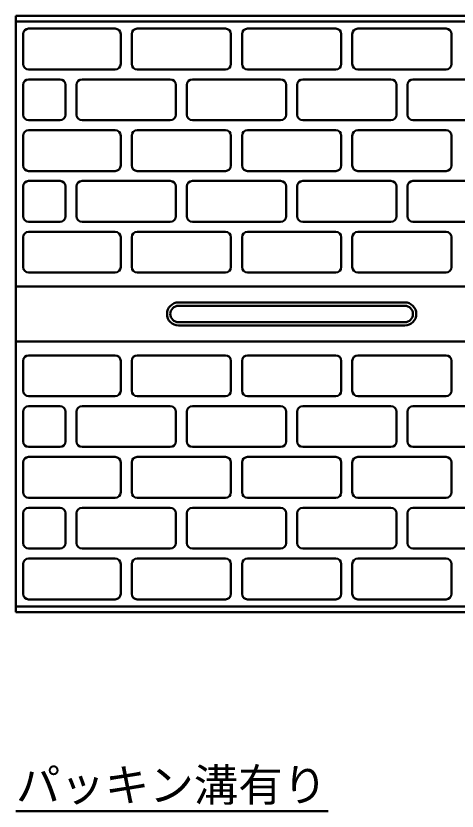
# Model space of a CAD drawing. Units: millimetres, scale not verified. Extents: x -2102 to 2102, y -1485 to 1485.
# Drawn here: x -165 to 235, y 397 to 1117 of the extents above; entities that cross this region are included whole.
import ezdxf
from ezdxf.enums import TextEntityAlignment as Align

# ---------------------------------------------------------------- set-up
doc = ezdxf.new("R2010")
doc.units = ezdxf.units.MM
doc.header["$LTSCALE"] = 5
doc.layers.add('0-0_V-nasSTD', color=7, linetype='Continuous', lineweight=35)
doc.layers.add('0-1_0', color=7, linetype='Continuous', lineweight=50)
doc.styles.add('ＭＳ ゴシック', font='')
doc.styles.get('ＭＳ ゴシック').set_extended_font_data('MS Gothic')

msp = doc.modelspace()

# ---------------------------------------------------------------- linework, layer by layer
at = {"layer": '0-1_0'}
for p, q in [((-164.724, 1116.857), (-164.724, 576.857)), ((1835.276, 1116.857), (-164.724, 1116.857)), ((-164.724, 1111.857), (835.276, 1111.857)), ((-153.224, 1105.357), (-74.724, 1105.357)), ((-54.724, 1105.357), (25.276, 1105.357)), ((45.276, 1105.357), (125.276, 1105.357)), ((145.276, 1105.357), (225.276, 1105.357)), ((-158.224, 1073.357), (-158.224, 1100.357)), ((-69.724, 1100.357), (-69.724, 1073.357)), ((-59.724, 1073.357), (-59.724, 1100.357)), ((30.276, 1100.357), (30.276, 1073.357)), ((40.276, 1073.357), (40.276, 1100.357)), ((130.276, 1100.357), (130.276, 1073.357)), ((140.276, 1073.357), (140.276, 1100.357)), ((230.276, 1100.357), (230.276, 1073.357)), ((-74.724, 1068.357), (-153.224, 1068.357)), ((25.276, 1068.357), (-54.724, 1068.357)), ((125.276, 1068.357), (45.276, 1068.357)), ((225.276, 1068.357), (145.276, 1068.357)), ((-153.224, 1059.357), (-124.724, 1059.357)), ((-104.724, 1059.357), (-24.724, 1059.357)), ((-4.724, 1059.357), (75.276, 1059.357)), ((95.276, 1059.357), (175.276, 1059.357)), ((195.276, 1059.357), (275.276, 1059.357)), ((-158.224, 1027.357), (-158.224, 1054.357)), ((-119.724, 1054.357), (-119.724, 1027.357)), ((-109.724, 1027.357), (-109.724, 1054.357)), ((-19.724, 1054.357), (-19.724, 1027.357)), ((-9.724, 1027.357), (-9.724, 1054.357)), ((80.276, 1054.357), (80.276, 1027.357)), ((90.276, 1027.357), (90.276, 1054.357)), ((180.276, 1054.357), (180.276, 1027.357)), ((190.276, 1027.357), (190.276, 1054.357)), ((-124.724, 1022.357), (-153.224, 1022.357)), ((-24.724, 1022.357), (-104.724, 1022.357)), ((75.276, 1022.357), (-4.724, 1022.357)), ((175.276, 1022.357), (95.276, 1022.357)), ((275.276, 1022.357), (195.276, 1022.357)), ((-153.224, 1013.357), (-74.724, 1013.357)), ((-54.724, 1013.357), (25.276, 1013.357)), ((45.276, 1013.357), (125.276, 1013.357)), ((145.276, 1013.357), (225.276, 1013.357)), ((-158.224, 981.357), (-158.224, 1008.357)), ((-69.724, 1008.357), (-69.724, 981.357)), ((-59.724, 981.357), (-59.724, 1008.357)), ((30.276, 1008.357), (30.276, 981.357)), ((40.276, 981.357), (40.276, 1008.357)), ((130.276, 1008.357), (130.276, 981.357)), ((140.276, 981.357), (140.276, 1008.357)), ((230.276, 1008.357), (230.276, 981.357)), ((-74.724, 976.357), (-153.224, 976.357)), ((25.276, 976.357), (-54.724, 976.357)), ((125.276, 976.357), (45.276, 976.357)), ((225.276, 976.357), (145.276, 976.357)), ((-153.224, 967.357), (-124.724, 967.357)), ((-104.724, 967.357), (-24.724, 967.357)), ((-4.724, 967.357), (75.276, 967.357)), ((95.276, 967.357), (175.276, 967.357)), ((195.276, 967.357), (275.276, 967.357)), ((-158.224, 935.357), (-158.224, 962.357)), ((-119.724, 962.357), (-119.724, 935.357)), ((-109.724, 935.357), (-109.724, 962.357)), ((-19.724, 962.357), (-19.724, 935.357)), ((-9.724, 935.357), (-9.724, 962.357)), ((80.276, 962.357), (80.276, 935.357)), ((90.276, 935.357), (90.276, 962.357)), ((180.276, 962.357), (180.276, 935.357)), ((190.276, 935.357), (190.276, 962.357)), ((-124.724, 930.357), (-153.224, 930.357)), ((-24.724, 930.357), (-104.724, 930.357)), ((75.276, 930.357), (-4.724, 930.357)), ((175.276, 930.357), (95.276, 930.357)), ((275.276, 930.357), (195.276, 930.357)), ((-158.224, 916.357), (-158.224, 889.357)), ((-74.724, 921.357), (-153.224, 921.357)), ((-69.724, 889.357), (-69.724, 916.357)), ((-59.724, 916.357), (-59.724, 889.357)), ((25.276, 921.357), (-54.724, 921.357)), ((30.276, 889.357), (30.276, 916.357)), ((40.276, 916.357), (40.276, 889.357)), ((125.276, 921.357), (45.276, 921.357)), ((130.276, 889.357), (130.276, 916.357)), ((140.276, 916.357), (140.276, 889.357)), ((225.276, 921.357), (145.276, 921.357)), ((230.276, 889.357), (230.276, 916.357)), ((-153.224, 884.357), (-74.724, 884.357)), ((-54.724, 884.357), (25.276, 884.357)), ((45.276, 884.357), (125.276, 884.357)), ((145.276, 884.357), (225.276, 884.357)), ((-164.724, 871.857), (835.276, 871.857)), ((-17.224, 857.357), (187.776, 857.357)), ((-17.224, 854.357), (187.776, 854.357)), ((-17.224, 839.357), (187.776, 839.357)), ((-17.224, 836.357), (187.776, 836.357)), ((-164.724, 821.857), (835.276, 821.857)), ((-153.224, 809.357), (-74.724, 809.357)), ((-54.724, 809.357), (25.276, 809.357)), ((45.276, 809.357), (125.276, 809.357)), ((145.276, 809.357), (225.276, 809.357)), ((-158.224, 777.357), (-158.224, 804.357)), ((-69.724, 804.357), (-69.724, 777.357)), ((-59.724, 777.357), (-59.724, 804.357)), ((30.276, 804.357), (30.276, 777.357)), ((40.276, 777.357), (40.276, 804.357)), ((130.276, 804.357), (130.276, 777.357)), ((140.276, 777.357), (140.276, 804.357)), ((230.276, 804.357), (230.276, 777.357)), ((-74.724, 772.357), (-153.224, 772.357)), ((25.276, 772.357), (-54.724, 772.357)), ((125.276, 772.357), (45.276, 772.357)), ((225.276, 772.357), (145.276, 772.357)), ((-158.224, 758.357), (-158.224, 731.357)), ((-124.724, 763.357), (-153.224, 763.357)), ((-119.724, 731.357), (-119.724, 758.357)), ((-109.724, 758.357), (-109.724, 731.357)), ((-24.724, 763.357), (-104.724, 763.357)), ((-19.724, 731.357), (-19.724, 758.357)), ((-9.724, 758.357), (-9.724, 731.357)), ((75.276, 763.357), (-4.724, 763.357)), ((80.276, 731.357), (80.276, 758.357)), ((90.276, 758.357), (90.276, 731.357)), ((175.276, 763.357), (95.276, 763.357)), ((180.276, 731.357), (180.276, 758.357)), ((190.276, 758.357), (190.276, 731.357)), ((275.276, 763.357), (195.276, 763.357)), ((-153.224, 726.357), (-124.724, 726.357)), ((-104.724, 726.357), (-24.724, 726.357)), ((-4.724, 726.357), (75.276, 726.357)), ((95.276, 726.357), (175.276, 726.357)), ((195.276, 726.357), (275.276, 726.357)), ((-74.724, 717.357), (-153.224, 717.357)), ((25.276, 717.357), (-54.724, 717.357)), ((125.276, 717.357), (45.276, 717.357)), ((225.276, 717.357), (145.276, 717.357)), ((-158.224, 712.357), (-158.224, 685.357)), ((-69.724, 685.357), (-69.724, 712.357)), ((-59.724, 712.357), (-59.724, 685.357)), ((30.276, 685.357), (30.276, 712.357)), ((40.276, 712.357), (40.276, 685.357)), ((130.276, 685.357), (130.276, 712.357)), ((140.276, 712.357), (140.276, 685.357)), ((230.276, 685.357), (230.276, 712.357)), ((-153.224, 680.357), (-74.724, 680.357)), ((-54.724, 680.357), (25.276, 680.357)), ((45.276, 680.357), (125.276, 680.357)), ((145.276, 680.357), (225.276, 680.357)), ((-124.724, 671.357), (-153.224, 671.357)), ((-24.724, 671.357), (-104.724, 671.357)), ((75.276, 671.357), (-4.724, 671.357)), ((175.276, 671.357), (95.276, 671.357)), ((275.276, 671.357), (195.276, 671.357)), ((-158.224, 666.357), (-158.224, 639.357)), ((-119.724, 639.357), (-119.724, 666.357)), ((-109.724, 666.357), (-109.724, 639.357)), ((-19.724, 639.357), (-19.724, 666.357)), ((-9.724, 666.357), (-9.724, 639.357)), ((80.276, 639.357), (80.276, 666.357)), ((90.276, 666.357), (90.276, 639.357)), ((180.276, 639.357), (180.276, 666.357)), ((190.276, 666.357), (190.276, 639.357)), ((-153.224, 634.357), (-124.724, 634.357)), ((-104.724, 634.357), (-24.724, 634.357)), ((-4.724, 634.357), (75.276, 634.357)), ((95.276, 634.357), (175.276, 634.357)), ((195.276, 634.357), (275.276, 634.357)), ((-158.224, 620.357), (-158.224, 593.357)), ((-74.724, 625.357), (-153.224, 625.357)), ((-69.724, 593.357), (-69.724, 620.357)), ((-59.724, 620.357), (-59.724, 593.357)), ((25.276, 625.357), (-54.724, 625.357)), ((30.276, 593.357), (30.276, 620.357)), ((40.276, 620.357), (40.276, 593.357)), ((125.276, 625.357), (45.276, 625.357)), ((130.276, 593.357), (130.276, 620.357)), ((140.276, 620.357), (140.276, 593.357)), ((225.276, 625.357), (145.276, 625.357)), ((230.276, 593.357), (230.276, 620.357)), ((-153.224, 588.357), (-74.724, 588.357)), ((-54.724, 588.357), (25.276, 588.357)), ((45.276, 588.357), (125.276, 588.357)), ((145.276, 588.357), (225.276, 588.357)), ((-164.724, 581.857), (835.276, 581.857)), ((-164.724, 576.857), (1835.276, 576.857)), ((-164.724, 396.547), (118.484, 396.547))]:
    msp.add_line(p, q, dxfattribs=at)
for centre, radius, start, end in [((-153.224, 1100.357), 5, 90, 180), ((-74.724, 1100.357), 5, 0, 90), ((-54.724, 1100.357), 5, 90, 180), ((25.276, 1100.357), 5, 0, 90), ((45.276, 1100.357), 5, 90, 180), ((125.276, 1100.357), 5, 0, 90), ((145.276, 1100.357), 5, 90, 180), ((225.276, 1100.357), 5, 0, 90), ((-153.224, 1073.357), 5, 180, 270), ((-74.724, 1073.357), 5, 270, 0), ((-54.724, 1073.357), 5, 180, 270), ((25.276, 1073.357), 5, 270, 0), ((45.276, 1073.357), 5, 180, 270), ((125.276, 1073.357), 5, 270, 0), ((145.276, 1073.357), 5, 180, 270), ((225.276, 1073.357), 5, 270, 0), ((-153.224, 1054.357), 5, 90, 180), ((-124.724, 1054.357), 5, 0, 90), ((-104.724, 1054.357), 5, 90, 180), ((-24.724, 1054.357), 5, 0, 90), ((-4.724, 1054.357), 5, 90, 180), ((75.276, 1054.357), 5, 0, 90), ((95.276, 1054.357), 5, 90, 180), ((175.276, 1054.357), 5, 0, 90), ((195.276, 1054.357), 5, 90, 180), ((-153.224, 1027.357), 5, 180, 270), ((-124.724, 1027.357), 5, 270, 0), ((-104.724, 1027.357), 5, 180, 270), ((-24.724, 1027.357), 5, 270, 0), ((-4.724, 1027.357), 5, 180, 270), ((75.276, 1027.357), 5, 270, 0), ((95.276, 1027.357), 5, 180, 270), ((175.276, 1027.357), 5, 270, 0), ((195.276, 1027.357), 5, 180, 270), ((-153.224, 1008.357), 5, 90, 180), ((-74.724, 1008.357), 5, 0, 90), ((-54.724, 1008.357), 5, 90, 180), ((25.276, 1008.357), 5, 0, 90), ((45.276, 1008.357), 5, 90, 180), ((125.276, 1008.357), 5, 0, 90), ((145.276, 1008.357), 5, 90, 180), ((225.276, 1008.357), 5, 0, 90), ((-153.224, 981.357), 5, 180, 270), ((-74.724, 981.357), 5, 270, 0), ((-54.724, 981.357), 5, 180, 270), ((25.276, 981.357), 5, 270, 0), ((45.276, 981.357), 5, 180, 270), ((125.276, 981.357), 5, 270, 0), ((145.276, 981.357), 5, 180, 270), ((225.276, 981.357), 5, 270, 0), ((-153.224, 962.357), 5, 90, 180), ((-124.724, 962.357), 5, 0, 90), ((-104.724, 962.357), 5, 90, 180), ((-24.724, 962.357), 5, 0, 90), ((-4.724, 962.357), 5, 90, 180), ((75.276, 962.357), 5, 0, 90), ((95.276, 962.357), 5, 90, 180), ((175.276, 962.357), 5, 0, 90), ((195.276, 962.357), 5, 90, 180), ((-153.224, 935.357), 5, 180, 270), ((-124.724, 935.357), 5, 270, 0), ((-104.724, 935.357), 5, 180, 270), ((-24.724, 935.357), 5, 270, 0), ((-4.724, 935.357), 5, 180, 270), ((75.276, 935.357), 5, 270, 0), ((95.276, 935.357), 5, 180, 270), ((175.276, 935.357), 5, 270, 0), ((195.276, 935.357), 5, 180, 270), ((-153.224, 916.357), 5, 90, 180), ((-74.724, 916.357), 5, 0, 90), ((-54.724, 916.357), 5, 90, 180), ((25.276, 916.357), 5, 0, 90), ((45.276, 916.357), 5, 90, 180), ((125.276, 916.357), 5, 0, 90), ((145.276, 916.357), 5, 90, 180), ((225.276, 916.357), 5, 0, 90), ((-153.224, 889.357), 5, 180, 270), ((-74.724, 889.357), 5, 270, 0), ((-54.724, 889.357), 5, 180, 270), ((25.276, 889.357), 5, 270, 0), ((45.276, 889.357), 5, 180, 270), ((125.276, 889.357), 5, 270, 0), ((145.276, 889.357), 5, 180, 270), ((225.276, 889.357), 5, 270, 0), ((-17.224, 846.857), 10.5, 90, 270), ((187.776, 846.857), 10.5, 270, 90), ((-17.224, 846.857), 7.5, 90, 270), ((187.776, 846.857), 7.5, 270, 90), ((-153.224, 804.357), 5, 90, 180), ((-74.724, 804.357), 5, 0, 90), ((-54.724, 804.357), 5, 90, 180), ((25.276, 804.357), 5, 0, 90), ((45.276, 804.357), 5, 90, 180), ((125.276, 804.357), 5, 0, 90), ((145.276, 804.357), 5, 90, 180), ((225.276, 804.357), 5, 0, 90), ((-153.224, 777.357), 5, 180, 270), ((-74.724, 777.357), 5, 270, 0), ((-54.724, 777.357), 5, 180, 270), ((25.276, 777.357), 5, 270, 0), ((45.276, 777.357), 5, 180, 270), ((125.276, 777.357), 5, 270, 0), ((145.276, 777.357), 5, 180, 270), ((225.276, 777.357), 5, 270, 0), ((-153.224, 758.357), 5, 90, 180), ((-124.724, 758.357), 5, 0, 90), ((-104.724, 758.357), 5, 90, 180), ((-24.724, 758.357), 5, 0, 90), ((-4.724, 758.357), 5, 90, 180), ((75.276, 758.357), 5, 0, 90), ((95.276, 758.357), 5, 90, 180), ((175.276, 758.357), 5, 0, 90), ((195.276, 758.357), 5, 90, 180), ((-153.224, 731.357), 5, 180, 270), ((-124.724, 731.357), 5, 270, 0), ((-104.724, 731.357), 5, 180, 270), ((-24.724, 731.357), 5, 270, 0), ((-4.724, 731.357), 5, 180, 270), ((75.276, 731.357), 5, 270, 0), ((95.276, 731.357), 5, 180, 270), ((175.276, 731.357), 5, 270, 0), ((195.276, 731.357), 5, 180, 270), ((-153.224, 712.357), 5, 90, 180), ((-74.724, 712.357), 5, 0, 90), ((-54.724, 712.357), 5, 90, 180), ((25.276, 712.357), 5, 0, 90), ((45.276, 712.357), 5, 90, 180), ((125.276, 712.357), 5, 0, 90), ((145.276, 712.357), 5, 90, 180), ((225.276, 712.357), 5, 0, 90), ((-153.224, 685.357), 5, 180, 270), ((-74.724, 685.357), 5, 270, 0), ((-54.724, 685.357), 5, 180, 270), ((25.276, 685.357), 5, 270, 0), ((45.276, 685.357), 5, 180, 270), ((125.276, 685.357), 5, 270, 0), ((145.276, 685.357), 5, 180, 270), ((225.276, 685.357), 5, 270, 0), ((-153.224, 666.357), 5, 90, 180), ((-124.724, 666.357), 5, 0, 90), ((-104.724, 666.357), 5, 90, 180), ((-24.724, 666.357), 5, 0, 90), ((-4.724, 666.357), 5, 90, 180), ((75.276, 666.357), 5, 0, 90), ((95.276, 666.357), 5, 90, 180), ((175.276, 666.357), 5, 0, 90), ((195.276, 666.357), 5, 90, 180), ((-153.224, 639.357), 5, 180, 270), ((-124.724, 639.357), 5, 270, 0), ((-104.724, 639.357), 5, 180, 270), ((-24.724, 639.357), 5, 270, 0), ((-4.724, 639.357), 5, 180, 270), ((75.276, 639.357), 5, 270, 0), ((95.276, 639.357), 5, 180, 270), ((175.276, 639.357), 5, 270, 0), ((195.276, 639.357), 5, 180, 270), ((-153.224, 620.357), 5, 90, 180), ((-74.724, 620.357), 5, 0, 90), ((-54.724, 620.357), 5, 90, 180), ((25.276, 620.357), 5, 0, 90), ((45.276, 620.357), 5, 90, 180), ((125.276, 620.357), 5, 0, 90), ((145.276, 620.357), 5, 90, 180), ((225.276, 620.357), 5, 0, 90), ((-153.224, 593.357), 5, 180, 270), ((-74.724, 593.357), 5, 270, 0), ((-54.724, 593.357), 5, 180, 270), ((25.276, 593.357), 5, 270, 0), ((45.276, 593.357), 5, 180, 270), ((125.276, 593.357), 5, 270, 0), ((145.276, 593.357), 5, 180, 270), ((225.276, 593.357), 5, 270, 0)]:
    msp.add_arc(centre, radius, start, end, dxfattribs=at)

# ---------------------------------------------------------------- texts
at = {"layer": '0-0_V-nasSTD', "style": 'ＭＳ ゴシック'}
msp.add_text('パッキン溝有り', height=29.56, dxfattribs=at).set_placement((-164.724, 396.547), align=Align.BOTTOM_LEFT)

doc.saveas('drawing.dxf')
